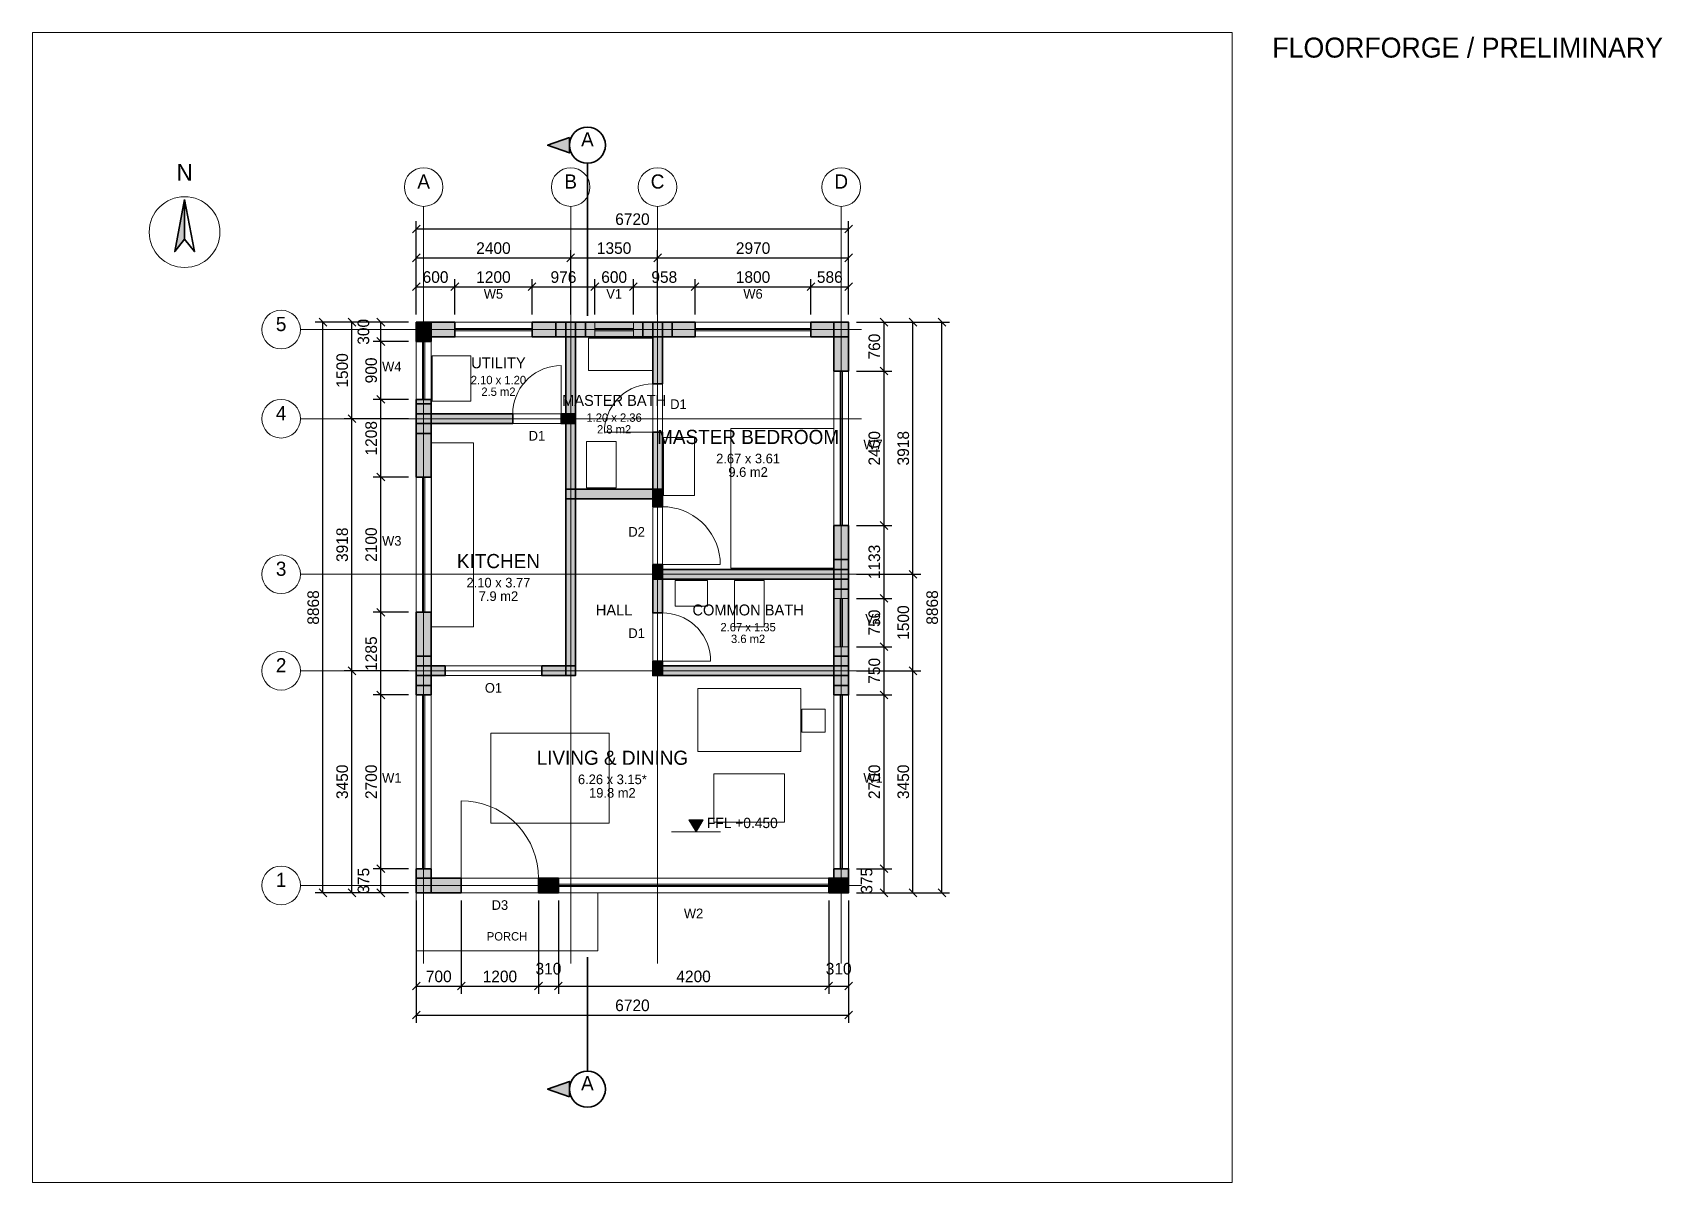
# Paper-space layout 'GROUND' of a CAD drawing. Header units: millimetres. Extents: x 20 to 346, y 30 to 260.
# The model-space entities are those that its viewports show. They can reach past a viewport. Long polylines and large blocks are cut down to what shows.
import ezdxf
from ezdxf.enums import TextEntityAlignment as Align

# ---------------------------------------------------------------- set-up
doc = ezdxf.new("R2010")
doc.units = ezdxf.units.MM
for name, color, linetype, lineweight in [('A-ANNO', 7, 'Continuous', 18), ('A-DIMS', 7, 'Continuous', 13), ('A-DOOR', 3, 'Continuous', 18), ('A-EXT', 30, 'Continuous', 18), ('A-FLOR', 8, 'Continuous', 13), ('A-FURN', 8, 'Continuous', 13), ('A-GRID', 8, 'Continuous', 13), ('A-LEVL', 7, 'Continuous', 13), ('A-SECT', 1, 'Continuous', 35), ('A-TAGS', 1, 'Continuous', 13), ('A-WALL', 7, 'Continuous', 35), ('A-WIND', 4, 'Continuous', 18)]:
    doc.layers.add(name, color=color, linetype=linetype, lineweight=lineweight)
doc.dimstyles.new('FF-ARCH', dxfattribs={"dimtxt": 180, "dimasz": 90, "dimexe": 120, "dimexo": 120, "dimgap": 60, "dimtad": 1, "dimdec": 0, "dimtsz": 60, "dimcen": 2.5, "dimazin": 3, "dimtfac": 1, "dimtmove": 0, "dimatfit": 3})

msp = doc.modelspace()

# ---------------------------------------------------------------- hatches: boundary and pattern name
at = {"layer": 'A-LEVL'}
msp.add_hatch(color=7, dxfattribs=at).paths.add_polyline_path([(4238.2, 1136.1), (4458.2, 1136.1), (4348.2, 946.1)])
at = {"layer": 'A-SECT'}
for points in [[(2380, 11738), (2040, 11618), (2380, 11498)], [(2380, -3170), (2040, -3050), (2380, -2930)]]:
    msp.add_hatch(color=7, dxfattribs=at).paths.add_polyline_path(points)
at = {"layer": 'A-WALL'}
for points in [[(-3600, 10774), (-3754, 9965.5), (-3600, 10158)], [(0, 8868), (230, 8868), (230, 8568), (0, 8568), (0, 8868)], [(0, 8638), (0, 8868), (600, 8868), (600, 8638), (0, 8638)], [(1800, 8638), (1800, 8868), (2630, 8868), (2630, 8638), (1800, 8638)], [(3980, 8638), (2400, 8638), (2170, 8638), (2170, 8868), (3980, 8868), (3980, 8638)], [(2475, 7368), (2475, 7293), (2325, 7293), (2325, 8868), (2475, 8868), (2475, 7368)], [(3520, 8638), (3520, 8868), (4334, 8868), (4334, 8638), (3750, 8638), (3520, 8638)], [(3675, 8868), (3825, 8868), (3825, 7909), (3675, 7909), (3675, 8868)], [(6720, 8868), (6720, 8638), (6134, 8638), (6134, 8868), (6720, 8868)], [(6490, 8868), (6720, 8868), (6720, 8108), (6490, 8108), (6490, 8868)], [(230, 7138), (0, 7138), (0, 7668), (230, 7668), (230, 7368), (230, 7138)], [(230, 6460), (0, 6460), (0, 7598), (230, 7598), (230, 6460)], [(0, 7293), (0, 7443), (1500, 7443), (1500, 7293), (0, 7293)], [(2475, 7293), (2250, 7293), (2250, 7443), (2400, 7443), (2475, 7443), (2475, 7293)], [(2325, 7443), (2475, 7443), (2475, 6200), (2475, 6125), (2325, 6125), (2325, 7368), (2325, 7443)], [(3825, 6125), (3675, 6125), (3675, 7159), (3825, 7159), (3825, 6200), (3825, 6125)], [(2325, 6275), (2475, 6275), (2475, 3450), (2475, 3375), (2325, 3375), (2325, 6200), (2325, 6275)], [(3825, 6275), (3825, 6125), (2400, 6125), (2325, 6125), (2325, 6275), (3750, 6275), (3825, 6275)], [(3825, 6275), (3825, 6000), (3675, 6000), (3675, 6200), (3675, 6275), (3825, 6275)], [(6490, 5708), (6720, 5708), (6720, 4720), (6490, 4720), (6490, 5708)], [(3825, 4950), (3825, 4875), (3675, 4875), (3675, 5100), (3825, 5100), (3825, 4950)], [(6490, 5180), (6720, 5180), (6720, 3220), (6490, 3220), (6490, 4950), (6490, 5180)], [(3825, 5025), (3825, 4350), (3675, 4350), (3675, 4950), (3675, 5025), (3825, 5025)], [(3750, 4875), (3675, 4875), (3675, 5025), (6720, 5025), (6720, 4875), (3750, 4875)], [(230, 3450), (230, 3220), (0, 3220), (0, 4360), (230, 4360), (230, 3450)], [(230, 3075), (0, 3075), (0, 3680), (230, 3680), (230, 3075)], [(3825, 3450), (3825, 3375), (3675, 3375), (3675, 3600), (3825, 3600), (3825, 3450)], [(6720, 3680), (6720, 3075), (6490, 3075), (6490, 3450), (6490, 3680), (6720, 3680)], [(0, 3375), (0, 3525), (450, 3525), (450, 3375), (0, 3375)], [(2475, 3375), (1950, 3375), (1950, 3525), (2400, 3525), (2475, 3525), (2475, 3375)], [(3750, 3375), (3675, 3375), (3675, 3525), (6720, 3525), (6720, 3375), (3750, 3375)], [(230, 0), (0, 0), (0, 375), (230, 375), (230, 0)], [(6720, 0), (6490, 0), (6490, 375), (6720, 375), (6720, 0)], [(0, 230), (700, 230), (700, 0), (0, 0), (0, 230)], [(1900, 0), (1900, 230), (2210, 230), (2210, 0), (1900, 0)], [(6410, 0), (6410, 230), (6720, 230), (6720, 0), (6410, 0)]]:
    msp.add_hatch(color=7, dxfattribs=at).paths.add_polyline_path(points)

# ---------------------------------------------------------------- linework, layer by layer
at = {"layer": 'A-ANNO'}
msp.add_circle((-3600, 10268), 550, dxfattribs=at)
at = {"layer": 'A-DOOR'}
for p, q in [((2250, 7443), (2250, 8193)), ((3675, 7159), (2925, 7159)), ((3825, 5100), (4725, 5100)), ((3825, 3600), (4575, 3600)), ((450, 3525), (1950, 3525)), ((450, 3375), (1950, 3375)), ((700, 230), (700, 1430))]:
    msp.add_line(p, q, dxfattribs=at)
for points in [[(1500, 7443), (1503.2, 7512.2), (1512.8, 7580.8), (1528.6, 7648.2), (1550.6, 7713.9), (1578.6, 7777.3), (1612.3, 7837.8), (1651.5, 7895), (1695.7, 7948.3), (1744.7, 7997.3), (1798, 8041.5), (1855.2, 8080.7), (1915.7, 8114.4), (1979.1, 8142.4), (2044.8, 8164.4), (2112.2, 8180.2), (2180.8, 8189.8), (2250, 8193)], [(3675, 7909), (3605.8, 7905.8), (3537.2, 7896.2), (3469.8, 7880.4), (3404.1, 7858.4), (3340.7, 7830.4), (3280.2, 7796.7), (3223, 7757.5), (3169.7, 7713.3), (3120.7, 7664.3), (3076.5, 7611), (3037.3, 7553.8), (3003.6, 7493.3), (2975.6, 7429.9), (2953.6, 7364.2), (2937.8, 7296.8), (2928.2, 7228.2), (2925, 7159)], [(3825, 6000), (3908, 5996.2), (3990.4, 5984.7), (4071.3, 5965.6), (4150.1, 5939.2), (4226.2, 5905.6), (4298.8, 5865.2), (4367.4, 5818.2), (4431.3, 5765.1), (4490.1, 5706.3), (4543.2, 5642.4), (4590.2, 5573.8), (4630.6, 5501.2), (4664.2, 5425.1), (4690.6, 5346.3), (4709.7, 5265.4), (4721.2, 5183), (4725, 5100)], [(3825, 4350), (3894.2, 4346.8), (3962.8, 4337.2), (4030.2, 4321.4), (4095.9, 4299.4), (4159.3, 4271.4), (4219.8, 4237.7), (4277, 4198.5), (4330.3, 4154.3), (4379.3, 4105.3), (4423.5, 4052), (4462.7, 3994.8), (4496.4, 3934.3), (4524.4, 3870.9), (4546.4, 3805.2), (4562.2, 3737.8), (4571.8, 3669.2), (4575, 3600)], [(1900, 230), (1894.9, 340.7), (1879.6, 450.5), (1854.2, 558.4), (1819, 663.5), (1774.2, 764.9), (1720.3, 861.7), (1657.6, 953.2), (1586.8, 1038.4), (1508.4, 1116.8), (1423.2, 1187.6), (1331.7, 1250.3), (1234.9, 1304.2), (1133.5, 1349), (1028.4, 1384.2), (920.5, 1409.6), (810.7, 1424.9), (700, 1430)]]:
    msp.add_lwpolyline(points, dxfattribs=at)
at = {"layer": 'A-EXT'}
msp.add_lwpolyline([(0, -900), (2822, -900), (2822, 0), (0, 0)], close=True, dxfattribs=at)
at = {"layer": 'A-FLOR'}
for points in [[(230, 7443), (230, 7598), (230, 8638), (2170, 8638), (2325, 8638), (2325, 7443)], [(2630, 8638), (3520, 8638), (3675, 8638), (3675, 6275), (2475, 6275), (2475, 7293), (2475, 7368), (2475, 7443), (2475, 8638)], [(3825, 6275), (3825, 8638), (3980, 8638), (6490, 8638), (6490, 5180), (6490, 5025), (3825, 5025), (3825, 6125), (3825, 6200)], [(2325, 6125), (2325, 3525), (230, 3525), (230, 3680), (230, 7138), (230, 7293), (2325, 7293), (2325, 6275), (2325, 6200)], [(2475, 3450), (2475, 3525), (2475, 6125), (3675, 6125), (3675, 5025), (3675, 4950), (3675, 4875), (3675, 3525), (3675, 3450)], [(3825, 3525), (3825, 4875), (6490, 4875), (6490, 4720), (6490, 3680), (6490, 3525)], [(3675, 3450), (3675, 3375), (3750, 3375), (3825, 3375), (6490, 3375), (6490, 3220), (6490, 230), (230, 230), (230, 3220), (230, 3375), (2325, 3375), (2475, 3375), (2475, 3450)]]:
    msp.add_lwpolyline(points, close=True, dxfattribs=at)
at = {"layer": 'A-FURN'}
for points in [[(3675, 8118), (3675, 8618), (2675, 8618), (2675, 8118)], [(850, 7643), (850, 8343), (250, 8343), (250, 7643)], [(6490, 5045), (6490, 7215), (4890, 7215), (4890, 5045)], [(890, 4135), (890, 6995), (235, 6995), (235, 4135)], [(3105, 6295), (3105, 7015), (2645, 7015), (2645, 6295)], [(4325, 6175), (4325, 7075), (3845, 7075), (3845, 6175)], [(4525, 4455), (4525, 4855), (4025, 4855), (4025, 4455)], [(5405, 4135), (5405, 4855), (4945, 4855), (4945, 4135)], [(5975, 2195), (5975, 3175), (4375, 3175), (4375, 2195)], [(6355, 2495), (6355, 2855), (5995, 2855), (5995, 2495)], [(3000, 1080), (3000, 2480), (1160, 2480), (1160, 1080)], [(5725, 1100), (5725, 1850), (4625, 1850), (4625, 1100)]]:
    msp.add_lwpolyline(points, close=True, dxfattribs=at)
at = {"layer": 'A-GRID'}
for p, q in [((115, -1100), (115, 10668)), ((2400, -1100), (2400, 10668)), ((3750, -1100), (3750, 10668)), ((6605, -1100), (6605, 10668)), ((-1800, 8753), (6920, 8753)), ((-1800, 7368), (6920, 7368)), ((-1800, 4950), (6920, 4950)), ((-1800, 3450), (6920, 3450)), ((-1800, 115), (6920, 115))]:
    msp.add_line(p, q, dxfattribs=at)
for centre in [(115, 10968), (2400, 10968), (3750, 10968), (6605, 10968), (-2100, 8753), (-2100, 7368), (-2100, 4950), (-2100, 3450), (-2100, 115)]:
    msp.add_circle(centre, 300, dxfattribs=at)
at = {"layer": 'A-LEVL'}
msp.add_line((3968.2, 946.1), (4728.2, 946.1), dxfattribs=at)
msp.add_lwpolyline([(4238.2, 1136.1), (4458.2, 1136.1), (4348.2, 946.1)], close=True, dxfattribs=at)
at = {"layer": 'A-SECT'}
for p, q in [((2660, 11038), (2660, 11338)), ((2660, 8968), (2660, 11038)), ((2660, -1000), (2660, -2470)), ((2660, -2470), (2660, -2770))]:
    msp.add_line(p, q, dxfattribs=at)
for points in [[(2380, 11738), (2040, 11618), (2380, 11498)], [(2380, -3170), (2040, -3050), (2380, -2930)]]:
    msp.add_lwpolyline(points, close=True, dxfattribs=at)
for centre in [(2660, 11618), (2660, -3050)]:
    msp.add_circle(centre, 280, dxfattribs=at)
at = {"layer": 'A-WALL'}
for points in [[(-3600, 10774), (-3754, 9965.5), (-3600, 10158)], [(-3600, 10774), (-3446, 9965.5), (-3600, 10158)], [(0, 8868), (230, 8868), (230, 8568), (0, 8568), (0, 8868)], [(0, 8638), (0, 8868), (600, 8868), (600, 8638), (0, 8638)], [(1800, 8638), (1800, 8868), (2630, 8868), (2630, 8638), (1800, 8638)], [(3980, 8638), (2400, 8638), (2170, 8638), (2170, 8868), (3980, 8868), (3980, 8638)], [(2475, 7368), (2475, 7293), (2325, 7293), (2325, 8868), (2475, 8868), (2475, 7368)], [(3520, 8638), (3520, 8868), (4334, 8868), (4334, 8638), (3750, 8638), (3520, 8638)], [(3675, 8868), (3825, 8868), (3825, 7909), (3675, 7909), (3675, 8868)], [(6720, 8868), (6720, 8638), (6134, 8638), (6134, 8868), (6720, 8868)], [(6490, 8868), (6720, 8868), (6720, 8108), (6490, 8108), (6490, 8868)], [(230, 7138), (0, 7138), (0, 7668), (230, 7668), (230, 7368), (230, 7138)], [(230, 6460), (0, 6460), (0, 7598), (230, 7598), (230, 6460)], [(0, 7293), (0, 7443), (1500, 7443), (1500, 7293), (0, 7293)], [(2475, 7293), (2250, 7293), (2250, 7443), (2400, 7443), (2475, 7443), (2475, 7293)], [(2325, 7443), (2475, 7443), (2475, 6200), (2475, 6125), (2325, 6125), (2325, 7368), (2325, 7443)], [(3825, 6125), (3675, 6125), (3675, 7159), (3825, 7159), (3825, 6200), (3825, 6125)], [(2325, 6275), (2475, 6275), (2475, 3450), (2475, 3375), (2325, 3375), (2325, 6200), (2325, 6275)], [(3825, 6275), (3825, 6125), (2400, 6125), (2325, 6125), (2325, 6275), (3750, 6275), (3825, 6275)], [(3825, 6275), (3825, 6000), (3675, 6000), (3675, 6200), (3675, 6275), (3825, 6275)], [(6490, 5708), (6720, 5708), (6720, 4720), (6490, 4720), (6490, 5708)], [(3825, 4950), (3825, 4875), (3675, 4875), (3675, 5100), (3825, 5100), (3825, 4950)], [(6490, 5180), (6720, 5180), (6720, 3220), (6490, 3220), (6490, 4950), (6490, 5180)], [(3825, 5025), (3825, 4350), (3675, 4350), (3675, 4950), (3675, 5025), (3825, 5025)], [(3750, 4875), (3675, 4875), (3675, 5025), (6720, 5025), (6720, 4875), (3750, 4875)], [(230, 3450), (230, 3220), (0, 3220), (0, 4360), (230, 4360), (230, 3450)], [(230, 3075), (0, 3075), (0, 3680), (230, 3680), (230, 3075)], [(3825, 3450), (3825, 3375), (3675, 3375), (3675, 3600), (3825, 3600), (3825, 3450)], [(6720, 3680), (6720, 3075), (6490, 3075), (6490, 3450), (6490, 3680), (6720, 3680)], [(0, 3375), (0, 3525), (450, 3525), (450, 3375), (0, 3375)], [(2475, 3375), (1950, 3375), (1950, 3525), (2400, 3525), (2475, 3525), (2475, 3375)], [(3750, 3375), (3675, 3375), (3675, 3525), (6720, 3525), (6720, 3375), (3750, 3375)], [(230, 0), (0, 0), (0, 375), (230, 375), (230, 0)], [(6720, 0), (6490, 0), (6490, 375), (6720, 375), (6720, 0)], [(0, 230), (700, 230), (700, 0), (0, 0), (0, 230)], [(1900, 0), (1900, 230), (2210, 230), (2210, 0), (1900, 0)], [(6410, 0), (6410, 230), (6720, 230), (6720, 0), (6410, 0)]]:
    msp.add_lwpolyline(points, close=True, dxfattribs=at)
at = {"layer": 'A-WIND'}
for p, q in [((600, 8868), (1800, 8868)), ((600, 8868), (600, 8638)), ((1800, 8868), (1800, 8638)), ((2776, 8868), (3376, 8868)), ((2776, 8868), (2776, 8638)), ((3376, 8868), (3376, 8638)), ((4334, 8868), (6134, 8868)), ((4334, 8868), (4334, 8638)), ((6134, 8868), (6134, 8638)), ((600, 8771), (1800, 8771)), ((600, 8735), (1800, 8735)), ((600, 8638), (1800, 8638)), ((2776, 8771), (3376, 8771)), ((2776, 8735), (3376, 8735)), ((2776, 8638), (3376, 8638)), ((4334, 8771), (6134, 8771)), ((4334, 8735), (6134, 8735)), ((4334, 8638), (6134, 8638)), ((0, 7668), (0, 8568)), ((0, 8568), (230, 8568)), ((97, 7668), (97, 8568)), ((133, 7668), (133, 8568)), ((230, 7668), (230, 8568)), ((6490, 5708), (6490, 8108)), ((6720, 8108), (6490, 8108)), ((6587, 5708), (6587, 8108)), ((6623, 5708), (6623, 8108)), ((6720, 5708), (6720, 8108)), ((0, 7668), (230, 7668)), ((0, 4360), (0, 6460)), ((0, 6460), (230, 6460)), ((97, 4360), (97, 6460)), ((133, 4360), (133, 6460)), ((230, 4360), (230, 6460)), ((6720, 5708), (6490, 5708)), ((6490, 3825), (6490, 4575)), ((6720, 4575), (6490, 4575)), ((6587, 3825), (6587, 4575)), ((6623, 3825), (6623, 4575)), ((6720, 3825), (6720, 4575)), ((0, 4360), (230, 4360)), ((6720, 3825), (6490, 3825)), ((0, 375), (0, 3075)), ((0, 3075), (230, 3075)), ((97, 375), (97, 3075)), ((133, 375), (133, 3075)), ((230, 375), (230, 3075)), ((6490, 375), (6490, 3075)), ((6720, 3075), (6490, 3075)), ((6587, 375), (6587, 3075)), ((6623, 375), (6623, 3075)), ((6720, 375), (6720, 3075)), ((0, 375), (230, 375)), ((6720, 375), (6490, 375)), ((2210, 230), (6410, 230)), ((2210, 0), (2210, 230)), ((2210, 133), (6410, 133)), ((2210, 97), (6410, 97)), ((2210, 0), (6410, 0)), ((6410, 0), (6410, 230))]:
    msp.add_line(p, q, dxfattribs=at)

# ---------------------------------------------------------------- texts
at = {"layer": 'A-ANNO'}
for s, height, p in [('N', 260, (-3600, 10988)), ('UTILITY', 170, (1277.5, 8100)), ('2.10 x 1.20', 130, (1277.5, 7865)), ('2.5 m2', 130, (1277.5, 7683)), ('MASTER BATH', 170, (3075, 7516)), ('1.20 x 2.36', 130, (3075, 7281)), ('2.8 m2', 130, (3075, 7099)), ('MASTER BEDROOM', 220, (5157.5, 6908.5)), ('2.67 x 3.61', 150, (5157.5, 6629)), ('9.6 m2', 150, (5157.5, 6419)), ('KITCHEN', 220, (1277.5, 4979.5)), ('2.10 x 3.77', 150, (1277.5, 4700)), ('7.9 m2', 150, (1277.5, 4490)), ('HALL', 170, (3075, 4259.5)), ('COMMON BATH', 170, (5157.5, 4259.5)), ('2.67 x 1.35', 130, (5157.5, 4024.5)), ('3.6 m2', 130, (5157.5, 3842.5)), ('LIVING & DINING', 220, (3048.2, 1923.1)), ('6.26 x 3.15*', 150, (3048.2, 1643.6)), ('19.8 m2', 150, (3048.2, 1433.6))]:
    msp.add_text(s, height=height, dxfattribs=at).set_placement(p, align=Align.BOTTOM_CENTER)
at = {"layer": 'A-EXT'}
msp.add_text('PORCH', height=130, dxfattribs=at).set_placement((1411, -780), align=Align.BOTTOM_CENTER)
at = {"layer": 'A-GRID'}
for s, p in [('A', (115, 10878)), ('B', (2400, 10878)), ('C', (3750, 10878)), ('D', (6605, 10878)), ('5', (-2100, 8663)), ('4', (-2100, 7278)), ('3', (-2100, 4860)), ('2', (-2100, 3360)), ('1', (-2100, 25))]:
    msp.add_text(s, height=220, dxfattribs=at).set_placement(p, align=Align.BOTTOM_CENTER)
at = {"layer": 'A-LEVL'}
msp.add_text('FFL +0.450', height=160, dxfattribs=at).set_placement((4518.2, 1006.1))
at = {"layer": 'A-SECT'}
for p in [(2660, 11533), (2660, -3135)]:
    msp.add_text('A', height=220, dxfattribs=at).set_placement(p, align=Align.BOTTOM_CENTER)
at = {"layer": 'A-TAGS'}
for s, p in [('W5', (1200, 9188)), ('V1', (3076, 9188)), ('W6', (5234, 9188)), ('W4', (-380, 8058)), ('D1', (4075, 7474)), ('D1', (1875, 6983)), ('W7', (7100, 6848)), ('D2', (3425, 5490)), ('W3', (-380, 5350)), ('V2', (7100, 4140)), ('D1', (3425, 3915)), ('O1', (1200, 3065)), ('W1', (-380, 1665)), ('W1', (7100, 1665)), ('D3', (1300, -310)), ('W2', (4310, -440))]:
    msp.add_text(s, height=150, dxfattribs=at).set_placement(p, align=Align.BOTTOM_CENTER)

# ---------------------------------------------------------------- dimensions: what is measured, and where the dimension line sits
at = {"layer": 'A-DIMS'}
for base, p1, p2 in [((0, 10318), (0, 8868), (6720, 8868)), ((0, 9868), (0, 8868), (2400, 8868)), ((2400, 9868), (2400, 8868), (3750, 8868)), ((3750, 9868), (3750, 8868), (6720, 8868)), ((0, 9418), (0, 8868), (600, 8868)), ((600, 9418), (600, 8868), (1800, 8868)), ((1800, 9418), (1800, 8868), (2776, 8868)), ((2776, 9418), (2776, 8868), (3376, 8868)), ((3376, 9418), (3376, 8868), (4334, 8868)), ((4334, 9418), (4334, 8868), (6134, 8868)), ((6134, 9418), (6134, 8868), (6720, 8868)), ((0, -1450), (0, 0), (700, 0)), ((0, -1900), (0, 0), (6720, 0)), ((700, -1450), (700, 0), (1900, 0)), ((1900, -1450), (1900, 0), (2210, 0)), ((2210, -1450), (2210, 0), (6410, 0)), ((6410, -1450), (6410, 0), (6720, 0))]:
    msp.add_linear_dim(base=base, p1=p1, p2=p2, dimstyle='FF-ARCH', dxfattribs=at).render()
for base, p1, p2 in [((-1450, 0), (0, 0), (0, 8868)), ((-1000, 7368), (0, 7368), (0, 8868)), ((-550, 8568), (0, 8568), (0, 8868)), ((7270, 8108), (6720, 8108), (6720, 8868)), ((7720, 4950), (6720, 4950), (6720, 8868)), ((8170, 0), (6720, 0), (6720, 8868)), ((-550, 7668), (0, 7668), (0, 8568)), ((7270, 5708), (6720, 5708), (6720, 8108)), ((-550, 6460), (0, 6460), (0, 7668)), ((-1000, 3450), (0, 3450), (0, 7368)), ((-550, 4360), (0, 4360), (0, 6460)), ((7270, 4575), (6720, 4575), (6720, 5708)), ((7720, 3450), (6720, 3450), (6720, 4950)), ((7270, 3825), (6720, 3825), (6720, 4575)), ((-550, 3075), (0, 3075), (0, 4360)), ((7270, 3075), (6720, 3075), (6720, 3825)), ((-1000, 0), (0, 0), (0, 3450)), ((7720, 0), (6720, 0), (6720, 3450)), ((-550, 375), (0, 375), (0, 3075)), ((7270, 375), (6720, 375), (6720, 3075)), ((-550, 0), (0, 0), (0, 375)), ((7270, 0), (6720, 0), (6720, 375))]:
    msp.add_linear_dim(base=base, p1=p1, p2=p2, angle=90, dimstyle='FF-ARCH', dxfattribs=at).render()

psp = doc.layouts.new('GROUND')

# ---------------------------------------------------------------- texts
psp.add_text('FLOORFORGE / PRELIMINARY', height=4).set_placement((268, 255))

# ---------------------------------------------------------------- viewports
at = {"layer": 'VIEWPORTS'}
psp.add_viewport(center=(140, 145), size=(240, 230), view_center_point=(3360, 4434), view_height=17868, dxfattribs=at)

doc.saveas('drawing.dxf')
